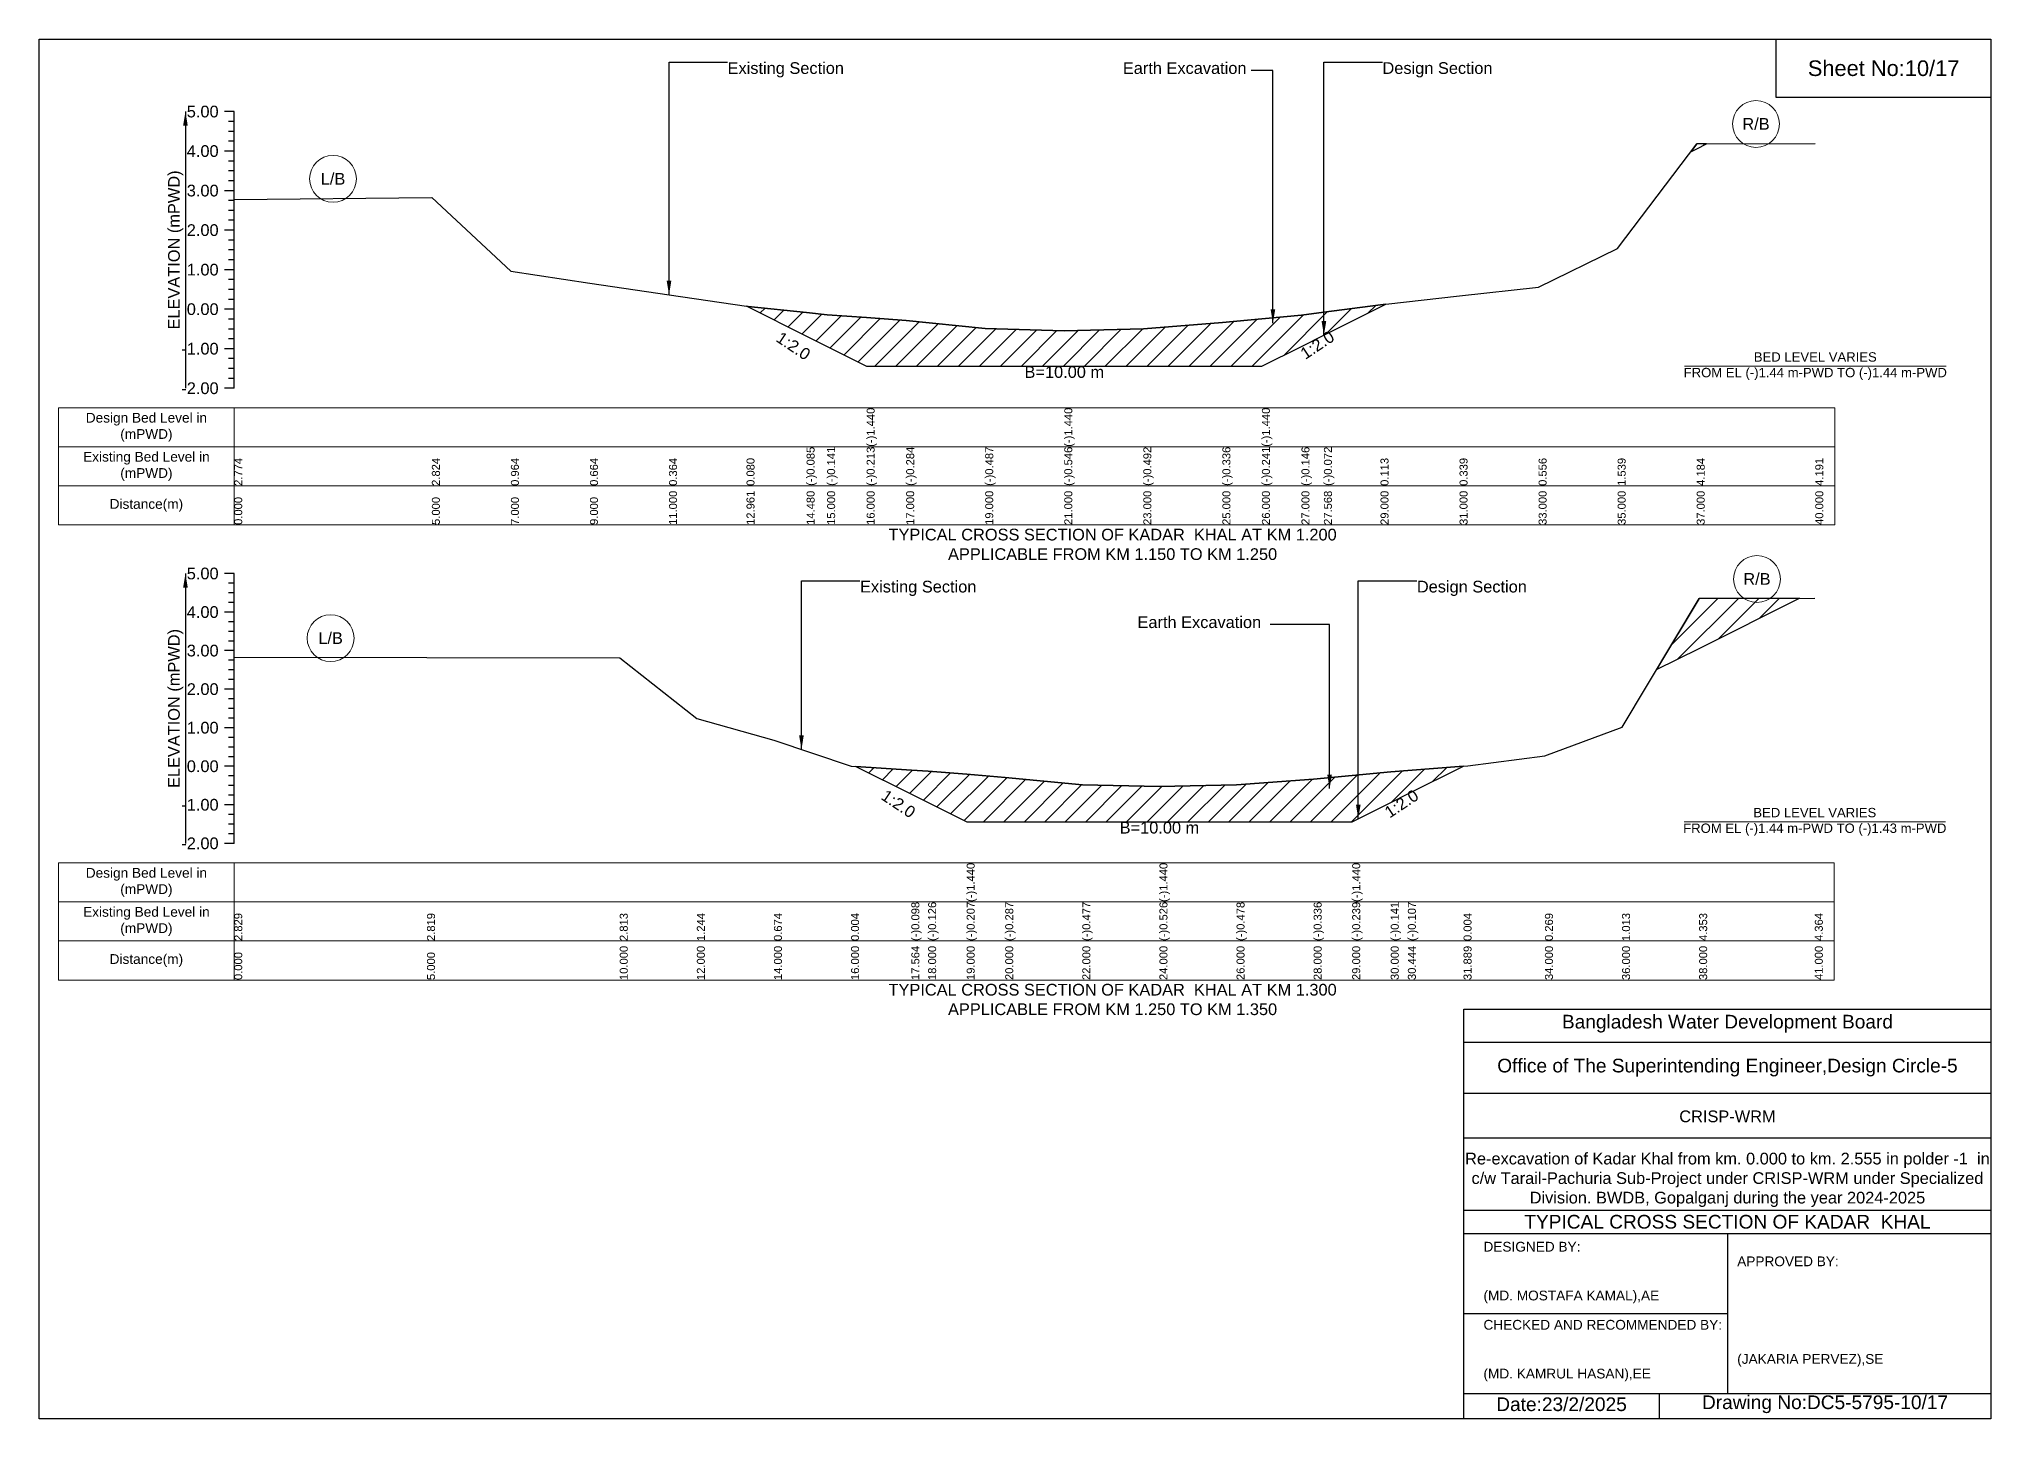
# Model space of a CAD drawing. Header units: inches. Extents: x 91000 to 278000, y -13885 to 0.
# Drawn here: x 190000 to 198000, y -5656 to 0 of the extents above; entities that cross this region are included whole.
import ezdxf

# ---------------------------------------------------------------- set-up
doc = ezdxf.new("R2010")
doc.units = ezdxf.units.IN
doc.header["$LTSCALE"] = 7
doc.header["$MEASUREMENT"] = 0
for name, color, linetype, lineweight in [('Cross section Data Border', 7, 'Continuous', 9), ('Cross Section Labels', 7, 'Continuous', 9), ('Existing_Bed_Level for Xsection', 7, 'Continuous', 25)]:
    doc.layers.add(name, color=color, linetype=linetype, lineweight=lineweight)
doc.styles.get("Standard").update_dxf_attribs({"font": 'arial.ttf'})
doc.dimstyles.get("Standard").update_dxf_attribs({"dimtxt": 0.18, "dimasz": 0.18, "dimexe": 0.18, "dimexo": 0.0625, "dimgap": 0.09, "dimtad": 0, "dimtih": 1, "dimtoh": 1, "dimdec": 4, "dimzin": 0, "dimdsep": 46, "dimtxsty": 'Standard', "dimcen": 0.09, "dimadec": 0, "dimazin": 0, "dimtfac": 1, "dimtdec": 4, "dimtofl": 0, "dimtmove": 0, "dimatfit": 3, "dimfxl": 1, "dimtolj": 1, "dimtzin": 0, "dimarcsym": 0})

msp = doc.modelspace()

# ---------------------------------------------------------------- hatches: boundary and pattern name
at = {"layer": 'Existing_Bed_Level for Xsection'}
h = msp.add_hatch(dxfattribs=at)
h.set_pattern_fill('ANSI31', color=256, scale=486, style=0)
h.paths.add_polyline_path([(196769.6, -462), (196794, -449.8), (196834.4, -429.6), (196794, -429.7)])
h = msp.add_hatch(dxfattribs=at)
h.set_pattern_fill('ANSI31', color=256, scale=486, style=0)
h.paths.add_polyline_path([(192899.6, -1094.6), (192906, -1097.8), (193145.8, -1217.7), (193230, -1259.8), (193392, -1340.8), (193554, -1340.8), (193878, -1340.8), (194202, -1340.8), (194526, -1340.8), (194850, -1340.8), (195012, -1340.8), (195174, -1259.8), (195266.1, -1213.8), (195498, -1097.8), (195520.2, -1086.7), (195498, -1089.2), (195266.1, -1119.3), (195174, -1131.2), (195012, -1146.6), (194850, -1162), (194526, -1187.3), (194202, -1196), (193878, -1186.4), (193554, -1153.6), (193392, -1142), (193230, -1130.4), (193145.8, -1121.3), (192906, -1095.6)])
h = msp.add_hatch(dxfattribs=at)
h.set_pattern_fill('ANSI31', color=256, scale=474, style=0)
h.paths.add_polyline_path([(196629.4, -2584.7), (196804, -2497.4), (197215.6, -2291.6), (196804, -2293.1)])
h = msp.add_hatch(dxfattribs=at)
h.set_pattern_fill('ANSI31', color=256, scale=474, style=0)
h.paths.add_polyline_path([(193348.3, -2981.6), (193575.2, -3095), (193644, -3129.4), (193802, -3208.4), (193960, -3208.4), (194276, -3208.4), (194592, -3208.4), (194908, -3208.4), (195224, -3208.4), (195382, -3208.4), (195540, -3129.4), (195610.2, -3094.3), (195838.4, -2980.2), (195610.2, -2997.8), (195540, -3003.2), (195382, -3018.6), (195224, -3034), (194908, -3056.4), (194592, -3064), (194276, -3056.3), (193960, -3026.2), (193802, -3013.5), (193644, -3000.8), (193575.2, -2996.3)])

# ---------------------------------------------------------------- linework, layer by layer
for points in [[(190000, 0), (198000, 0), (198000, -5656), (190000, -5656)], [(197120, 0), (198000, 0), (198000, -240), (197120, -240)]]:
    msp.add_lwpolyline(points, close=True)
for points in [[(195840, -5656), (195840, -3976), (198000, -3976)], [(195840, -4112), (198000, -4112)], [(195840, -4320), (198000, -4320)], [(195840, -4504), (198000, -4504)], [(195840, -4800), (198000, -4800)], [(195840, -4896), (198000, -4896)], [(196920, -4896), (196920, -5552)], [(195840, -5224), (196920, -5224)], [(195840, -5552), (198000, -5552)], [(196640, -5552), (196640, -5656)]]:
    msp.add_lwpolyline(points)
at = {"layer": 'Cross section Data Border'}
for points in [[(190080, -1511.5), (197360, -1511.5), (197360, -1991.5), (190080, -1991.5)], [(190080, -3376.9), (197358, -3376.9), (197358, -3856.9), (190080, -3856.9)]]:
    msp.add_lwpolyline(points, close=True, dxfattribs=at)
for points in [[(190800, -1511.5), (190800, -1991.5)], [(190080, -1671.5), (197360, -1671.5)], [(190080, -1831.5), (197360, -1831.5)], [(190800, -3376.9), (190800, -3856.9)], [(190080, -3536.9), (197358, -3536.9)], [(190080, -3696.9), (197358, -3696.9)]]:
    msp.add_lwpolyline(points, dxfattribs=at)
at = {"layer": 'Cross Section Labels'}
for points in [[(196744.2, -1340.8), (197815.8, -1340.8)], [(196742.2, -3208.4), (197813.8, -3208.4)]]:
    msp.add_lwpolyline(points, dxfattribs=at)
for centre in [(197037, -348.2), (191205, -573.1), (197041, -2213.2), (191195, -2455.7)]:
    msp.add_circle(centre, 96, dxfattribs=at)
at = {"layer": 'Existing_Bed_Level for Xsection'}
for points in [[(190800, -297.5), (190760, -297.5)], [(190800, -1431.5), (190800, -1269.5), (190800, -1107.5), (190800, -945.5), (190800, -783.5), (190800, -621.5), (190800, -459.5), (190800, -297.5)], [(190800, -338), (190776, -338)], [(190800, -378.5), (190776, -378.5)], [(190800, -459.5), (190760, -459.5)], [(190800, -419), (190776, -419)], [(190800, -658.2), (191610, -650.1), (191934, -951.4), (192258, -1000), (192582, -1048.6), (192899.6, -1094.6), (192906, -1095.6), (193145.8, -1121.3), (193230, -1130.4), (193392, -1142), (193392, -1142), (193554, -1153.6), (193878, -1186.4), (194202, -1196), (194202, -1196), (194526, -1187.3), (194850, -1162), (195012, -1146.6), (195012, -1146.6), (195174, -1131.2), (195266.1, -1119.3), (195498, -1089.2), (195520.2, -1086.7), (195822, -1052.6), (196146, -1017.5), (196470, -858.2), (196794, -429.7), (197280, -428.6)], [(190800, -500), (190776, -500)], [(190800, -540.5), (190776, -540.5)], [(190800, -621.5), (190760, -621.5)], [(190800, -581), (190776, -581)], [(190800, -662), (190776, -662)], [(190800, -702.5), (190776, -702.5)], [(190800, -783.5), (190760, -783.5)], [(190800, -743), (190776, -743)], [(190800, -824), (190776, -824)], [(190800, -864.5), (190776, -864.5)], [(190800, -945.5), (190760, -945.5)], [(190800, -905), (190776, -905)], [(190800, -986), (190776, -986)], [(190800, -1026.5), (190776, -1026.5)], [(190800, -1107.5), (190760, -1107.5)], [(190800, -1067), (190776, -1067)], [(190800, -1148), (190776, -1148)], [(190800, -1188.5), (190776, -1188.5)], [(190800, -1269.5), (190760, -1269.5)], [(190800, -1229), (190776, -1229)], [(190800, -1310), (190776, -1310)], [(190800, -1350.5), (190776, -1350.5)], [(190800, -1431.5), (190760, -1431.5)], [(190800, -1391), (190776, -1391)], [(190800, -2190.9), (190760, -2190.9)], [(190800, -2230.4), (190776, -2230.4)], [(190800, -3296.9), (190800, -3138.9), (190800, -2980.9), (190800, -2822.9), (190800, -2664.9), (190800, -2506.9), (190800, -2348.9), (190800, -2190.9)], [(190800, -2269.9), (190776, -2269.9)], [(190800, -2309.4), (190776, -2309.4)], [(190800, -2533.9), (191590, -2535.5), (192380, -2536.4), (192696, -2784.3), (193012, -2874.4), (193328, -2980.3), (193348.3, -2981.6), (193575.2, -2996.3), (193644, -3000.8), (193802, -3013.5), (193802, -3013.5), (193960, -3026.2), (194276, -3056.3), (194592, -3064), (194592, -3064), (194908, -3056.4), (195224, -3034), (195382, -3018.6), (195382, -3018.6), (195540, -3003.2), (195610.2, -2997.8), (195838.4, -2980.2), (195856, -2978.8), (196172, -2938.4), (196488, -2820.8), (196804, -2293.1), (197278, -2291.4)], [(190800, -2348.9), (190760, -2348.9)], [(190800, -2388.4), (190776, -2388.4)], [(190800, -2427.9), (190776, -2427.9)], [(190800, -2467.4), (190776, -2467.4)], [(190800, -2506.9), (190760, -2506.9)], [(190800, -2546.4), (190776, -2546.4)], [(190800, -2585.9), (190776, -2585.9)], [(190800, -2625.4), (190776, -2625.4)], [(190800, -2664.9), (190760, -2664.9)], [(190800, -2704.4), (190776, -2704.4)], [(190800, -2743.9), (190776, -2743.9)], [(190800, -2783.4), (190776, -2783.4)], [(190800, -2822.9), (190760, -2822.9)], [(190800, -2862.4), (190776, -2862.4)], [(190800, -2901.9), (190776, -2901.9)], [(190800, -2941.4), (190776, -2941.4)], [(190800, -2980.9), (190760, -2980.9)], [(190800, -3020.4), (190776, -3020.4)], [(190800, -3059.9), (190776, -3059.9)], [(190800, -3099.4), (190776, -3099.4)], [(190800, -3138.9), (190760, -3138.9)], [(190800, -3178.4), (190776, -3178.4)], [(190800, -3217.9), (190776, -3217.9)], [(190800, -3257.4), (190776, -3257.4)], [(190800, -3296.9), (190760, -3296.9)]]:
    msp.add_lwpolyline(points, dxfattribs=at)
for points in [[(196769.6, -462), (196794, -449.8), (196834.4, -429.6), (196794, -429.7)], [(192899.6, -1094.6), (192906, -1097.8), (193145.8, -1217.7), (193230, -1259.8), (193392, -1340.8), (193392, -1340.8), (193554, -1340.8), (193878, -1340.8), (194202, -1340.8), (194202, -1340.8), (194526, -1340.8), (194850, -1340.8), (195012, -1340.8), (195012, -1340.8), (195174, -1259.8), (195266.1, -1213.8), (195498, -1097.8), (195520.2, -1086.7), (195498, -1089.2), (195266.1, -1119.3), (195174, -1131.2), (195012, -1146.6), (195012, -1146.6), (194850, -1162), (194526, -1187.3), (194202, -1196), (194202, -1196), (193878, -1186.4), (193554, -1153.6), (193392, -1142), (193392, -1142), (193230, -1130.4), (193145.8, -1121.3), (192906, -1095.6)], [(196629.4, -2584.7), (196804, -2497.4), (197215.6, -2291.6), (196804, -2293.1)], [(193348.3, -2981.6), (193575.2, -3095), (193644, -3129.4), (193802, -3208.4), (193802, -3208.4), (193960, -3208.4), (194276, -3208.4), (194592, -3208.4), (194592, -3208.4), (194908, -3208.4), (195224, -3208.4), (195382, -3208.4), (195382, -3208.4), (195540, -3129.4), (195610.2, -3094.3), (195838.4, -2980.2), (195610.2, -2997.8), (195540, -3003.2), (195382, -3018.6), (195382, -3018.6), (195224, -3034), (194908, -3056.4), (194592, -3064), (194592, -3064), (194276, -3056.3), (193960, -3026.2), (193802, -3013.5), (193802, -3013.5), (193644, -3000.8), (193575.2, -2996.3)]]:
    msp.add_lwpolyline(points, close=True, dxfattribs=at)

# ---------------------------------------------------------------- texts
at = {"attachment_point": 5}
for s, insert, char_height in [('Sheet No:10/17', (197560, -120), 64), ('Bangladesh Water Development Board', (196920, -4036), 56), ('Office of The Superintending Engineer,Design Circle-5', (196920, -4216), 56)]:
    msp.add_mtext(s, dxfattribs=dict(at, insert=insert, char_height=char_height))
for s, insert, char_height, width, attachment_point in [('CRISP-WRM', (196920, -4416), 48, 2240, 5), ('Re-excavation of Kadar Khal from km. 0.000 to km. 2.555 in polder -1  in c/w Tarail-Pachuria Sub-Project under CRISP-WRM under Specialized Division. BWDB, Gopalganj during the year 2024-2025', (196920, -4676), 48, 2160, 5), ('TYPICAL CROSS SECTION OF KADAR  KHAL', (196920, -4848), 56, 2240, 5), ('DESIGNED BY:^J^J^J(MD. MOSTAFA KAMAL),AE', (195920, -5056), 40, 1120, 4), ('APPROVED BY:^J^J^J^J^J^J(JAKARIA PERVEZ),SE', (196960, -5216), 40, 1120, 4), ('CHECKED AND RECOMMENDED BY:^J^J^J(MD. KAMRUL HASAN),EE', (195920, -5376), 40, 1120, 4), ('Date:23/2/2025', (196240, -5596), 56, 1120, 5), ('Drawing No:DC5-5795-10/17', (197320, -5596), 56, 1760, 5)]:
    msp.add_mtext(s, dxfattribs=dict(insert=insert, char_height=char_height, width=width, attachment_point=attachment_point))
at = {"layer": 'Cross section Data Border', "char_height": 40, "width": 640, "attachment_point": 5}
for s, insert in [('Design Bed Level in (mPWD)', (190440, -1591.5)), ('Existing Bed Level in (mPWD)', (190440, -1751.5)), ('Distance(m)', (190440, -1911.5)), ('Design Bed Level in (mPWD)', (190440, -3456.9)), ('Existing Bed Level in (mPWD)', (190440, -3616.9)), ('Distance(m)', (190440, -3776.9))]:
    msp.add_mtext(s, dxfattribs=dict(at, insert=insert))
at = {"layer": 'Cross Section Labels'}
for s, insert, char_height, attachment_point in [('Existing Section', (192822, -95), 48, 1), ('Earth Excavation', (194442, -95), 48, 1), ('Design Section', (195506.1, -95), 48, 1), ('R/B', (197037, -348.2), 48, 5), ('L/B', (191205, -573.1), 48, 5), ('B=10.00 m', (194202, -1340.8), 48, 2), ('BED LEVEL VARIES ^JFROM EL (-)1.44 m-PWD TO (-)1.44 m-PWD', (197280, -1340.8), 38.4, 5), ('TYPICAL CROSS SECTION OF KADAR  KHAL AT KM 1.200^JAPPLICABLE FROM KM 1.150 TO KM 1.250', (194400, -2071.5), 48, 5), ('Existing Section', (193364.8, -2220.4), 48, 1), ('Design Section', (195647, -2220.4), 48, 1), ('R/B', (197041, -2213.2), 48, 5), ('Earth Excavation', (194502, -2366.2), 48, 1), ('L/B', (191195, -2455.7), 48, 5), ('BED LEVEL VARIES ^JFROM EL (-)1.44 m-PWD TO (-)1.43 m-PWD', (197278, -3208.4), 38.4, 5), ('B=10.00 m', (194592, -3208.4), 48, 2), ('TYPICAL CROSS SECTION OF KADAR  KHAL AT KM 1.300^JAPPLICABLE FROM KM 1.250 TO KM 1.350', (194400, -3936.9), 48, 5)]:
    msp.add_mtext(s, dxfattribs=dict(at, insert=insert, char_height=char_height, attachment_point=attachment_point))
at = {"layer": 'Cross Section Labels', "char_height": 48, "attachment_point": 2}
for insert, rotation in [((195225.6, -1234), 33.69007), ((193105.3, -1238), 326.30993), ((193535.7, -3114.7), 326.30993), ((195570.7, -3114.1), 33.69007)]:
    msp.add_mtext('1:2.0', dxfattribs=dict(at, insert=insert, rotation=rotation))
at = {"layer": 'Existing_Bed_Level for Xsection', "char_height": 48, "attachment_point": 6}
for s, insert in [('5.00', (190736, -297.5)), ('4.00', (190736, -459.5)), ('3.00', (190736, -621.5)), ('2.00', (190736, -783.5)), ('1.00', (190736, -945.5)), ('0.00', (190736, -1107.5)), ('-1.00', (190736, -1269.5)), ('-2.00', (190736, -1431.5)), ('5.00', (190736, -2190.9)), ('4.00', (190736, -2348.9)), ('3.00', (190736, -2506.9)), ('2.00', (190736, -2664.9)), ('1.00', (190736, -2822.9)), ('0.00', (190736, -2980.9)), ('-1.00', (190736, -3138.9)), ('-2.00', (190736, -3296.9))]:
    msp.add_mtext(s, dxfattribs=dict(at, insert=insert))
at = {"layer": 'Existing_Bed_Level for Xsection', "rotation": 90}
for s, insert, char_height, attachment_point in [('ELEVATION (mPWD)', (190560, -864.5), 48, 5), ('(-)1.440', (193392, -1671.5), 32.8, 1), ('(-)1.440', (194202, -1671.5), 32.8, 1), ('(-)1.440', (195012, -1671.5), 32.8, 1), ('(-)0.085', (193145.8, -1831.5), 32.8, 1), ('(-)0.141', (193230, -1831.5), 32.8, 1), ('(-)0.213', (193392, -1831.5), 32.8, 1), ('(-)0.284', (193554, -1831.5), 32.8, 1), ('(-)0.487', (193878, -1831.5), 32.8, 1), ('(-)0.546', (194202, -1831.5), 32.8, 1), ('(-)0.492', (194526, -1831.5), 32.8, 1), ('(-)0.336', (194850, -1831.5), 32.8, 1), ('(-)0.241', (195012, -1831.5), 32.8, 1), ('(-)0.146', (195174, -1831.5), 32.8, 1), ('(-)0.072', (195266.1, -1831.5), 32.8, 1), ('2.774', (190800, -1831.5), 32.8, 1), ('2.824', (191610, -1831.5), 32.8, 1), ('0.964', (191934, -1831.5), 32.8, 1), ('0.664', (192258, -1831.5), 32.8, 1), ('0.364', (192582, -1831.5), 32.8, 1), ('0.080', (192899.6, -1831.5), 32.8, 1), ('0.113', (195498, -1831.5), 32.8, 1), ('0.339', (195822, -1831.5), 32.8, 1), ('0.556', (196146, -1831.5), 32.8, 1), ('1.539', (196470, -1831.5), 32.8, 1), ('4.184', (196794, -1831.5), 32.8, 1), ('4.191', (197280, -1831.5), 32.8, 1), ('0.000', (190800, -1991.5), 32.8, 1), ('5.000', (191610, -1991.5), 32.8, 1), ('7.000', (191934, -1991.5), 32.8, 1), ('9.000', (192258, -1991.5), 32.8, 1), ('11.000', (192582, -1991.5), 32.8, 1), ('12.961', (192899.6, -1991.5), 32.8, 1), ('14.480', (193145.8, -1991.5), 32.8, 1), ('15.000', (193230, -1991.5), 32.8, 1), ('16.000', (193392, -1991.5), 32.8, 1), ('17.000', (193554, -1991.5), 32.8, 1), ('19.000', (193878, -1991.5), 32.8, 1), ('21.000', (194202, -1991.5), 32.8, 1), ('23.000', (194526, -1991.5), 32.8, 1), ('25.000', (194850, -1991.5), 32.8, 1), ('26.000', (195012, -1991.5), 32.8, 1), ('27.000', (195174, -1991.5), 32.8, 1), ('27.568', (195266.1, -1991.5), 32.8, 1), ('29.000', (195498, -1991.5), 32.8, 1), ('31.000', (195822, -1991.5), 32.8, 1), ('33.000', (196146, -1991.5), 32.8, 1), ('35.000', (196470, -1991.5), 32.8, 1), ('37.000', (196794, -1991.5), 32.8, 1), ('40.000', (197280, -1991.5), 32.8, 1), ('ELEVATION (mPWD)', (190560, -2743.9), 48, 5), ('(-)1.440', (193802, -3536.9), 32.8, 1), ('(-)1.440', (194592, -3536.9), 32.8, 1), ('(-)1.440', (195382, -3536.9), 32.8, 1), ('2.829', (190800, -3696.9), 32.8, 1), ('2.819', (191590, -3696.9), 32.8, 1), ('2.813', (192380, -3696.9), 32.8, 1), ('1.244', (192696, -3696.9), 32.8, 1), ('0.674', (193012, -3696.9), 32.8, 1), ('0.004', (193328, -3696.9), 32.8, 1), ('(-)0.098', (193575.2, -3696.9), 32.8, 1), ('(-)0.126', (193644, -3696.9), 32.8, 1), ('(-)0.207', (193802, -3696.9), 32.8, 1), ('(-)0.287', (193960, -3696.9), 32.8, 1), ('(-)0.477', (194276, -3696.9), 32.8, 1), ('(-)0.526', (194592, -3696.9), 32.8, 1), ('(-)0.478', (194908, -3696.9), 32.8, 1), ('(-)0.336', (195224, -3696.9), 32.8, 1), ('(-)0.239', (195382, -3696.9), 32.8, 1), ('(-)0.141', (195540, -3696.9), 32.8, 1), ('(-)0.107', (195610.2, -3696.9), 32.8, 1), ('0.004', (195838.4, -3696.9), 32.8, 1), ('0.269', (196172, -3696.9), 32.8, 1), ('1.013', (196488, -3696.9), 32.8, 1), ('4.353', (196804, -3696.9), 32.8, 1), ('4.364', (197278, -3696.9), 32.8, 1), ('0.000', (190800, -3856.9), 32.8, 1), ('5.000', (191590, -3856.9), 32.8, 1), ('10.000', (192380, -3856.9), 32.8, 1), ('12.000', (192696, -3856.9), 32.8, 1), ('14.000', (193012, -3856.9), 32.8, 1), ('16.000', (193328, -3856.9), 32.8, 1), ('17.564', (193575.2, -3856.9), 32.8, 1), ('18.000', (193644, -3856.9), 32.8, 1), ('19.000', (193802, -3856.9), 32.8, 1), ('20.000', (193960, -3856.9), 32.8, 1), ('22.000', (194276, -3856.9), 32.8, 1), ('24.000', (194592, -3856.9), 32.8, 1), ('26.000', (194908, -3856.9), 32.8, 1), ('28.000', (195224, -3856.9), 32.8, 1), ('29.000', (195382, -3856.9), 32.8, 1), ('30.000', (195540, -3856.9), 32.8, 1), ('30.444', (195610.2, -3856.9), 32.8, 1), ('31.889', (195838.4, -3856.9), 32.8, 1), ('34.000', (196172, -3856.9), 32.8, 1), ('36.000', (196488, -3856.9), 32.8, 1), ('38.000', (196804, -3856.9), 32.8, 1), ('41.000', (197278, -3856.9), 32.8, 1)]:
    msp.add_mtext(s, dxfattribs=dict(at, insert=insert, char_height=char_height, attachment_point=attachment_point))

# ---------------------------------------------------------------- leaders
at = {"layer": 'Cross Section Labels', "annotation_type": 0, "has_hookline": 1}
for points, hookline_direction, text_width in [([(192582, -1048.6), (192582, -95), (192821.9, -95)], 0, 467.2), ([(195057.1, -1165.2), (195057.1, -128.4), (194968.5, -128.4)], 1, 497), ([(195266.1, -1213.8), (195266.1, -95), (195506, -95)], 0, 441.2), ([(193124.8, -2912.2), (193124.8, -2220.4), (193364.7, -2220.4)], 0, 467.2), ([(195407, -3195.9), (195407, -2220.4), (195646.9, -2220.4)], 0, 441.2), ([(195289.4, -3072.5), (195289.4, -2399.9), (195046.2, -2399.9)], 1, 497)]:
    msp.add_leader(points, dimstyle='Standard', override={"dimasz": 57.6}, dxfattribs=dict(at, hookline_direction=hookline_direction, text_width=text_width))
at = {"layer": 'Existing_Bed_Level for Xsection'}
for points in [[(190600, -297.5), (190600, -1431.5)], [(190600, -2190.9), (190600, -3296.9)]]:
    msp.add_leader(points, dimstyle='Standard', override={"dimasz": 57.6}, dxfattribs=at)

doc.saveas('drawing.dxf')
